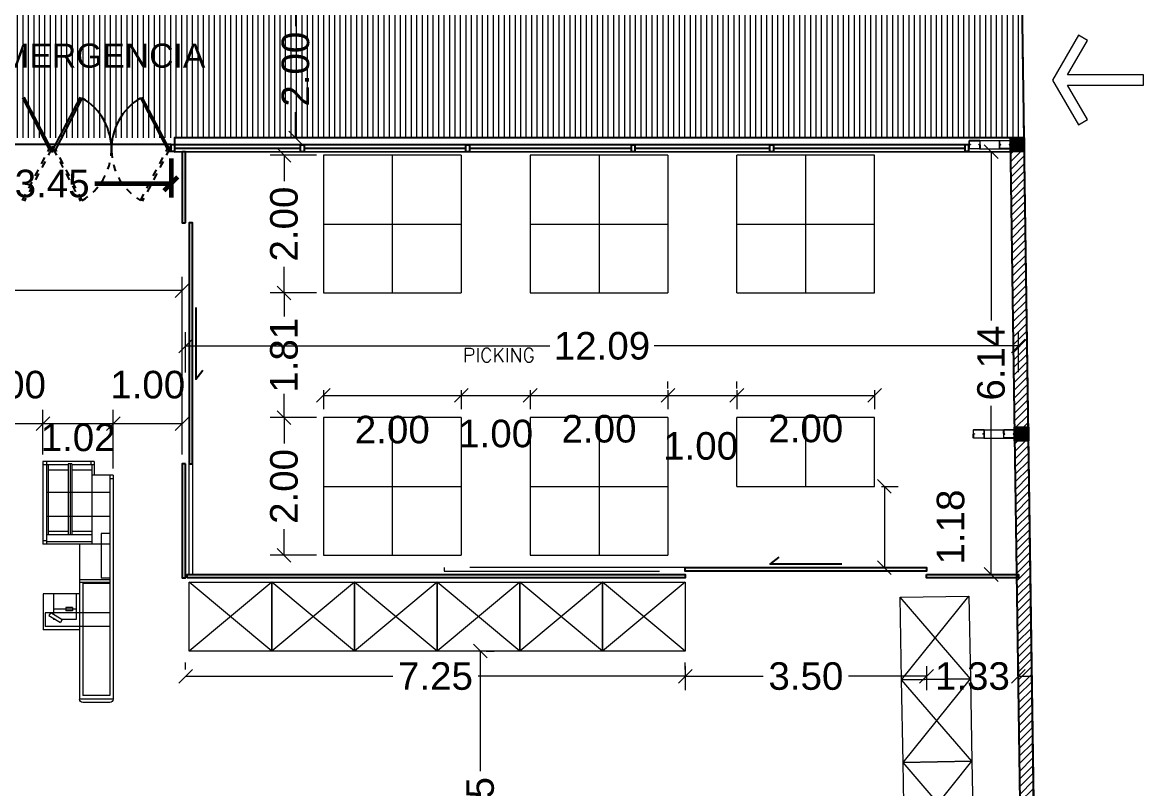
# Model space of a CAD drawing. Header units: inches. Extents: x 2 to 182, y -26 to 193.
# Drawn here: x 142.57 to 158.84, y 88.71 to 99.84 of the extents above; entities that cross this region are included whole.
import ezdxf

# ---------------------------------------------------------------- set-up
doc = ezdxf.new("R2010")
doc.units = ezdxf.units.IN
doc.header["$MEASUREMENT"] = 0
for name, pattern in [('ACAD_ISO10W100', [18, 12, -3, 0, -3]), ('HIDDEN', [0.375, 0.25, -0.125]), ('HIDDEN2', [4.7625, 3.175, -1.5875]), ('LÍNEAS_OCULTAS2', [0.1875, 0.125, -0.0625])]:
    doc.linetypes.add(name, pattern=pattern)
for name, color, linetype, lineweight in [('01 eje', 30, 'ACAD_ISO10W100', 9), ('Est-Acero', 4, 'Continuous', 13), ('Est-muro', 7, 'Continuous', 0), ('L COTAS', 1, 'Continuous', 9), ('L EQUIP', 6, 'Continuous', 9), ('l gris', 9, 'Continuous', 5), ('L PANELES', 136, 'Continuous', 60), ('L PROYEC', 4, 'HIDDEN2', 9), ('LAVADO MU', 10, 'Continuous', 5)]:
    doc.layers.add(name, color=color, linetype=linetype, lineweight=lineweight)
for name, color, linetype in [('01-COTAS ESTRUCTURA', 9, 'Continuous'), ('ARQ-TXTS LOCAL', 3, 'Continuous'), ('FIX FOOD', 8, 'Continuous'), ('L CARPINT', 3, 'Continuous'), ('l carpinteria', 3, 'Continuous'), ('l muro', 5, 'Continuous'), ('l olumnas', 140, 'Continuous'), ('L pisos', 8, 'Continuous'), ('l vidrio', 135, 'Continuous'), ('smr acero', 170, 'Continuous')]:
    doc.layers.add(name, color=color, linetype=linetype)
doc.styles.add('2mm para 1.100', font='ARIAL.TTF')
doc.styles.add('RomanS', font='romans.shx')
doc.styles.get("Standard").update_dxf_attribs({"font": 'ARIAL.TTF'})
doc.dimstyles.new('cotas 1.100', dxfattribs={"dimscale": 2, "dimtxt": 0.2, "dimasz": 0.1, "dimexe": 0.1, "dimexo": 0.05, "dimgap": 0.05, "dimtad": 0, "dimzin": 0, "dimdsep": 46, "dimtxsty": '2mm para 1.100', "dimblk": 'OBLIQUE', "dimcen": 0.09, "dimclrd": 256, "dimclre": 256, "dimclrt": 256, "dimaunit": 1, "dimadec": 3, "dimazin": 0, "dimtfac": 1, "dimtofl": 0, "dimtmove": 2, "dimatfit": 3, "dimfxl": 0, "dimtolj": 1, "dimtzin": 0, "dimlwd": -1, "dimlwe": -1, "dimarcsym": 0})

# ---------------------------------------------------------------- blocks, each defined once
blk = doc.blocks.new('terreno1')
at = {"layer": '01 eje', "ltscale": 0.05}
blk.add_line((2904.08, 736.346), (2902.361, 855.185), dxfattribs=at)
blk = doc.blocks.new('CAJAS AM')
at = {"layer": 'L EQUIP', "linetype": 'ByBlock', "ltscale": 0.01}
for p, q in [((781.237, 797.528), (781.237, 799.778)), ((781.727, 799.778), (781.237, 799.778)), ((781.677, 799.828), (781.287, 799.828)), ((781.727, 796.528), (781.727, 799.778)), ((781.287, 798.083), (781.287, 799.728)), ((781.677, 799.728), (781.287, 799.728)), ((781.677, 796.528), (781.677, 799.728)), ((780.712, 798.248), (780.712, 798.773)), ((781.237, 798.773), (780.712, 798.773)), ((781.237, 798.248), (781.237, 798.773)), ((780.737, 798.523), (780.737, 798.723)), ((781.677, 798.723), (780.737, 798.723)), ((780.794, 798.565), (780.962, 798.666)), ((780.819, 798.522), (780.987, 798.623)), ((780.862, 798.606), (780.862, 798.623)), ((780.89, 798.623), (780.862, 798.623)), ((780.987, 798.623), (780.962, 798.666)), ((781.187, 798.623), (780.987, 798.623)), ((781.187, 798.248), (781.187, 798.623)), ((781.677, 798.523), (780.737, 798.523)), ((780.819, 798.522), (780.794, 798.565)), ((780.862, 798.248), (780.862, 798.548)), ((781.187, 798.473), (780.862, 798.473)), ((781.037, 798.448), (781.037, 798.498)), ((781.137, 798.498), (781.037, 798.498)), ((781.137, 798.448), (781.037, 798.448)), ((781.137, 798.448), (781.137, 798.498)), ((781.237, 798.248), (780.712, 798.248)), ((781.677, 798.083), (781.237, 798.083)), ((781.677, 798.048), (781.237, 798.048)), ((781.677, 798.098), (781.287, 798.098)), ((781.677, 798.023), (781.552, 798.023)), ((781.552, 797.373), (781.552, 798.023)), ((780.707, 796.328), (780.707, 797.528)), ((781.677, 797.528), (780.707, 797.528)), ((780.757, 797.478), (780.707, 797.478)), ((780.757, 796.328), (780.757, 797.528)), ((781.417, 797.493), (780.757, 797.493)), ((781.417, 796.378), (781.417, 797.528)), ((781.417, 797.393), (780.757, 797.393)), ((780.782, 796.378), (780.782, 797.393)), ((781.072, 797.343), (780.782, 797.343)), ((781.072, 796.363), (781.072, 797.393)), ((781.1, 796.363), (781.1, 797.393)), ((781.127, 796.363), (781.127, 797.393)), ((781.417, 797.343), (781.127, 797.343)), ((781.677, 797.373), (781.552, 797.373)), ((781.677, 797.128), (780.757, 797.128)), ((781.677, 796.778), (780.757, 796.778)), ((781.727, 796.528), (781.417, 796.528)), ((781.452, 796.328), (781.452, 796.528)), ((781.727, 796.578), (781.677, 796.578)), ((781.072, 796.378), (780.707, 796.378)), ((780.755, 796.328), (780.707, 796.328)), ((781.452, 796.328), (780.707, 796.328)), ((781.072, 796.453), (780.782, 796.453)), ((781.127, 796.363), (781.072, 796.363)), ((781.417, 796.453), (781.127, 796.453)), ((781.452, 796.378), (781.127, 796.378)), ((781.402, 796.328), (781.402, 796.378))]:
    blk.add_line(p, q, dxfattribs=at)
for centre, start, end in [((781.287, 799.778), 90, 180), ((781.677, 799.778), 0, 90)]:
    blk.add_arc(centre, 0.05, start, end, dxfattribs=at)
blk = doc.blocks.new('_Oblique')
at = {"color": 0, "linetype": 'ByBlock', "lineweight": -2}
blk.add_line((-0.5, -0.5), (0.5, 0.5), dxfattribs=at)
blk = doc.blocks.new('*D220')
at = {"layer": 'Defpoints', "color": 0}
for p in [(142.866, 94.015), (142.866, 93.464), (141.866, 93.264)]:
    blk.add_point(p, dxfattribs=at)
at = {"layer": 'L COTAS'}
for p, q in [((141.866, 93.364), (141.866, 94.215)), ((142.866, 93.564), (142.866, 94.215)), ((141.866, 94.015), (142.866, 94.015))]:
    blk.add_line(p, q, dxfattribs=at)
at = {"layer": 'L COTAS', "xscale": 0.2, "yscale": 0.2, "zscale": 0.2, "rotation": 180}
blk.add_blockref('_Oblique', (141.866, 94.015), dxfattribs=at)
at = {"layer": 'L COTAS', "xscale": 0.2, "yscale": 0.2, "zscale": 0.2}
blk.add_blockref('_Oblique', (142.866, 94.015), dxfattribs=at)
at = {"layer": 'L COTAS', "insert": (142.366, 94.578), "char_height": 0.4, "attachment_point": 5, "style": '2mm para 1.100'}
blk.add_mtext('\\A1;1.00', dxfattribs=at)
blk = doc.blocks.new('*D221')
at = {"layer": 'Defpoints', "color": 0}
for p in [(143.886, 94.015), (142.866, 93.464), (143.886, 93.264)]:
    blk.add_point(p, dxfattribs=at)
at = {"layer": 'L COTAS'}
for p, q in [((142.866, 93.564), (142.866, 94.215)), ((143.886, 93.364), (143.886, 94.215)), ((142.866, 94.015), (143.886, 94.015))]:
    blk.add_line(p, q, dxfattribs=at)
at = {"layer": 'L COTAS', "xscale": 0.2, "yscale": 0.2, "zscale": 0.2, "rotation": 180}
blk.add_blockref('_Oblique', (142.866, 94.015), dxfattribs=at)
at = {"layer": 'L COTAS', "xscale": 0.2, "yscale": 0.2, "zscale": 0.2}
blk.add_blockref('_Oblique', (143.886, 94.015), dxfattribs=at)
at = {"layer": 'L COTAS', "insert": (143.376, 93.812), "char_height": 0.4, "attachment_point": 5, "style": '2mm para 1.100'}
blk.add_mtext('\\A1;1.02', dxfattribs=at)
blk = doc.blocks.new('*D222')
at = {"layer": 'Defpoints', "color": 0}
for p in [(144.886, 94.015), (144.886, 93.464), (143.886, 93.264)]:
    blk.add_point(p, dxfattribs=at)
at = {"layer": 'L COTAS'}
for p, q in [((143.886, 93.364), (143.886, 94.215)), ((144.886, 93.564), (144.886, 94.215)), ((143.886, 94.015), (144.886, 94.015))]:
    blk.add_line(p, q, dxfattribs=at)
at = {"layer": 'L COTAS', "xscale": 0.2, "yscale": 0.2, "zscale": 0.2, "rotation": 180}
blk.add_blockref('_Oblique', (143.886, 94.015), dxfattribs=at)
at = {"layer": 'L COTAS', "xscale": 0.2, "yscale": 0.2, "zscale": 0.2}
blk.add_blockref('_Oblique', (144.886, 94.015), dxfattribs=at)
at = {"layer": 'L COTAS', "insert": (144.386, 94.578), "char_height": 0.4, "attachment_point": 5, "style": '2mm para 1.100'}
blk.add_mtext('\\A1;1.00', dxfattribs=at)
blk = doc.blocks.new('*D223')
at = {"layer": 'Defpoints', "color": 0}
for p in [(146.936, 94.602), (148.936, 94.602), (148.936, 94.424)]:
    blk.add_point(p, dxfattribs=at)
at = {"layer": 'L COTAS'}
for p, q in [((146.936, 94.502), (146.936, 94.224)), ((146.936, 94.424), (148.936, 94.424)), ((148.936, 94.502), (148.936, 94.224))]:
    blk.add_line(p, q, dxfattribs=at)
at = {"layer": 'L COTAS', "xscale": 0.2, "yscale": 0.2, "zscale": 0.2, "rotation": 180}
blk.add_blockref('_Oblique', (146.936, 94.424), dxfattribs=at)
at = {"layer": 'L COTAS', "xscale": 0.2, "yscale": 0.2, "zscale": 0.2}
blk.add_blockref('_Oblique', (148.936, 94.424), dxfattribs=at)
at = {"layer": 'L COTAS', "insert": (147.936, 93.925), "char_height": 0.4, "attachment_point": 5, "style": '2mm para 1.100'}
blk.add_mtext('\\A1;2.00', dxfattribs=at)
blk = doc.blocks.new('*D224')
at = {"layer": 'Defpoints', "color": 0}
for p in [(148.936, 94.602), (149.936, 94.602), (149.936, 94.424)]:
    blk.add_point(p, dxfattribs=at)
at = {"layer": 'L COTAS'}
for p, q in [((148.936, 94.502), (148.936, 94.224)), ((148.936, 94.424), (149.936, 94.424)), ((149.936, 94.502), (149.936, 94.224))]:
    blk.add_line(p, q, dxfattribs=at)
at = {"layer": 'L COTAS', "xscale": 0.2, "yscale": 0.2, "zscale": 0.2, "rotation": 180}
blk.add_blockref('_Oblique', (148.936, 94.424), dxfattribs=at)
at = {"layer": 'L COTAS', "xscale": 0.2, "yscale": 0.2, "zscale": 0.2}
blk.add_blockref('_Oblique', (149.936, 94.424), dxfattribs=at)
at = {"layer": 'L COTAS', "insert": (149.436, 93.868), "char_height": 0.4, "attachment_point": 5, "style": '2mm para 1.100'}
blk.add_mtext('\\A1;1.00', dxfattribs=at)
blk = doc.blocks.new('*D225')
at = {"layer": 'Defpoints', "color": 0}
for p in [(149.936, 94.602), (151.936, 94.602), (151.936, 94.424)]:
    blk.add_point(p, dxfattribs=at)
at = {"layer": 'L COTAS'}
for p, q in [((149.936, 94.502), (149.936, 94.224)), ((149.936, 94.424), (151.936, 94.424)), ((151.936, 94.502), (151.936, 94.224))]:
    blk.add_line(p, q, dxfattribs=at)
at = {"layer": 'L COTAS', "xscale": 0.2, "yscale": 0.2, "zscale": 0.2, "rotation": 180}
blk.add_blockref('_Oblique', (149.936, 94.424), dxfattribs=at)
at = {"layer": 'L COTAS', "xscale": 0.2, "yscale": 0.2, "zscale": 0.2}
blk.add_blockref('_Oblique', (151.936, 94.424), dxfattribs=at)
at = {"layer": 'L COTAS', "insert": (150.936, 93.937), "char_height": 0.4, "attachment_point": 5, "style": '2mm para 1.100'}
blk.add_mtext('\\A1;2.00', dxfattribs=at)
blk = doc.blocks.new('*D226')
at = {"layer": 'Defpoints', "color": 0}
for p in [(151.936, 94.424), (152.936, 94.424), (152.936, 94.424)]:
    blk.add_point(p, dxfattribs=at)
at = {"layer": 'L COTAS'}
for p, q in [((151.936, 94.524), (151.936, 94.624)), ((152.936, 94.524), (152.936, 94.624)), ((151.936, 94.424), (152.936, 94.424))]:
    blk.add_line(p, q, dxfattribs=at)
at = {"layer": 'L COTAS', "xscale": 0.2, "yscale": 0.2, "zscale": 0.2, "rotation": 180}
blk.add_blockref('_Oblique', (151.936, 94.424), dxfattribs=at)
at = {"layer": 'L COTAS', "xscale": 0.2, "yscale": 0.2, "zscale": 0.2}
blk.add_blockref('_Oblique', (152.936, 94.424), dxfattribs=at)
at = {"layer": 'L COTAS', "insert": (152.41, 93.688), "char_height": 0.4, "attachment_point": 5, "style": '2mm para 1.100'}
blk.add_mtext('\\A1;1.00', dxfattribs=at)
blk = doc.blocks.new('*D227')
at = {"layer": 'Defpoints', "color": 0}
for p in [(152.936, 94.602), (154.936, 94.602), (154.936, 94.424)]:
    blk.add_point(p, dxfattribs=at)
at = {"layer": 'L COTAS'}
for p, q in [((152.936, 94.502), (152.936, 94.224)), ((152.936, 94.424), (154.936, 94.424)), ((154.936, 94.502), (154.936, 94.224))]:
    blk.add_line(p, q, dxfattribs=at)
at = {"layer": 'L COTAS', "xscale": 0.2, "yscale": 0.2, "zscale": 0.2, "rotation": 180}
blk.add_blockref('_Oblique', (152.936, 94.424), dxfattribs=at)
at = {"layer": 'L COTAS', "xscale": 0.2, "yscale": 0.2, "zscale": 0.2}
blk.add_blockref('_Oblique', (154.936, 94.424), dxfattribs=at)
at = {"layer": 'L COTAS', "insert": (153.936, 93.941), "char_height": 0.4, "attachment_point": 5, "style": '2mm para 1.100'}
blk.add_mtext('\\A1;2.00', dxfattribs=at)
blk = doc.blocks.new('rack bajo')
for p, q in [((0, 1.2), (1, 0)), ((1, 1.2), (0, 0))]:
    blk.add_line(p, q)
blk.add_lwpolyline([(0, 0), (1, 0), (1, 1.2), (0, 1.2)], close=True)
blk = doc.blocks.new('*D239')
at = {"layer": 'Defpoints', "color": 0}
for p in [(122.429, 95.947), (122.429, 95.362), (144.886, 93.728)]:
    blk.add_point(p, dxfattribs=at)
at = {"layer": 'L COTAS'}
for p, q in [((122.429, 95.462), (122.429, 96.147)), ((144.886, 93.828), (144.886, 96.147)), ((122.429, 95.947), (132.879, 95.947)), ((144.886, 95.947), (134.435, 95.947))]:
    blk.add_line(p, q, dxfattribs=at)
at = {"layer": 'L COTAS', "xscale": 0.2, "yscale": 0.2, "zscale": 0.2, "rotation": 180}
blk.add_blockref('_Oblique', (122.429, 95.947), dxfattribs=at)
at = {"layer": 'L COTAS', "xscale": 0.2, "yscale": 0.2, "zscale": 0.2}
blk.add_blockref('_Oblique', (144.886, 95.947), dxfattribs=at)
at = {"layer": 'L COTAS', "insert": (133.657, 95.947), "char_height": 0.4, "attachment_point": 5, "style": '2mm para 1.100'}
blk.add_mtext('\\A1;22.46', dxfattribs=at)
blk = doc.blocks.new('*D249')
at = {"layer": 'Defpoints', "color": 0}
for p in [(146.365, 95.912), (146.365, 95.912), (146.936, 94.102)]:
    blk.add_point(p, dxfattribs=at)
at = {"layer": 'L COTAS'}
for p, q in [((146.265, 95.912), (146.165, 95.912)), ((146.365, 95.912), (146.365, 95.569)), ((146.365, 94.102), (146.365, 94.445)), ((146.836, 94.102), (146.165, 94.102))]:
    blk.add_line(p, q, dxfattribs=at)
at = {"layer": 'L COTAS', "xscale": 0.2, "yscale": 0.2, "zscale": 0.2}
for p, rotation in [((146.365, 95.912), 90), ((146.365, 94.102), 270)]:
    blk.add_blockref('_Oblique', p, dxfattribs=dict(at, rotation=rotation))
at = {"layer": 'L COTAS', "insert": (146.365, 95.007), "char_height": 0.4, "attachment_point": 5, "rotation": 90, "style": '2mm para 1.100'}
blk.add_mtext('\\A1;1.81', dxfattribs=at)
blk = doc.blocks.new('*D250')
at = {"layer": 'Defpoints', "color": 0}
for p in [(146.936, 94.102), (146.365, 92.102), (146.936, 92.102)]:
    blk.add_point(p, dxfattribs=at)
at = {"layer": 'L COTAS'}
for p, q in [((146.836, 94.102), (146.165, 94.102)), ((146.365, 94.102), (146.365, 93.724)), ((146.365, 92.102), (146.365, 92.48)), ((146.836, 92.102), (146.165, 92.102))]:
    blk.add_line(p, q, dxfattribs=at)
at = {"layer": 'L COTAS', "xscale": 0.2, "yscale": 0.2, "zscale": 0.2}
for p, rotation in [((146.365, 94.102), 90), ((146.365, 92.102), 270)]:
    blk.add_blockref('_Oblique', p, dxfattribs=dict(at, rotation=rotation))
at = {"layer": 'L COTAS', "insert": (146.365, 93.102), "char_height": 0.4, "attachment_point": 5, "rotation": 90, "style": '2mm para 1.100'}
blk.add_mtext('\\A1;2.00', dxfattribs=at)
blk = doc.blocks.new('*D253')
at = {"layer": 'Defpoints', "color": 0}
for p in [(156.627, 97.962), (156.876, 97.962), (156.627, 91.823)]:
    blk.add_point(p, dxfattribs=at)
at = {"layer": 'L COTAS'}
for p, q in [((156.776, 97.962), (156.427, 97.962)), ((156.627, 97.962), (156.627, 95.513)), ((156.627, 91.823), (156.627, 94.273)), ((156.527, 91.823), (156.427, 91.823))]:
    blk.add_line(p, q, dxfattribs=at)
at = {"layer": 'L COTAS', "xscale": 0.2, "yscale": 0.2, "zscale": 0.2}
for p, rotation in [((156.627, 97.962), 90), ((156.627, 91.823), 270)]:
    blk.add_blockref('_Oblique', p, dxfattribs=dict(at, rotation=rotation))
at = {"layer": 'L COTAS', "insert": (156.627, 94.893), "char_height": 0.4, "attachment_point": 5, "rotation": 90, "style": '2mm para 1.100'}
blk.add_mtext('\\A1;6.14', dxfattribs=at)
blk = doc.blocks.new('*D254')
at = {"layer": 'Defpoints', "color": 0}
for p in [(157.022, 95.142), (144.936, 94.657), (157.022, 94.662)]:
    blk.add_point(p, dxfattribs=at)
at = {"layer": 'L COTAS'}
for p, q in [((144.936, 94.757), (144.936, 95.342)), ((157.022, 94.762), (157.022, 95.342)), ((144.936, 95.142), (150.222, 95.142)), ((157.022, 95.142), (151.735, 95.142))]:
    blk.add_line(p, q, dxfattribs=at)
at = {"layer": 'L COTAS', "xscale": 0.2, "yscale": 0.2, "zscale": 0.2, "rotation": 180}
blk.add_blockref('_Oblique', (144.936, 95.142), dxfattribs=at)
at = {"layer": 'L COTAS', "xscale": 0.2, "yscale": 0.2, "zscale": 0.2}
blk.add_blockref('_Oblique', (157.022, 95.142), dxfattribs=at)
at = {"layer": 'L COTAS', "insert": (150.979, 95.142), "char_height": 0.4, "attachment_point": 5, "style": '2mm para 1.100'}
blk.add_mtext('\\A1;12.09', dxfattribs=at)
blk = doc.blocks.new('*D255')
at = {"layer": 'Defpoints', "color": 0}
for p in [(152.188, 90.59), (155.688, 90.59), (155.688, 90.346)]:
    blk.add_point(p, dxfattribs=at)
at = {"layer": 'L COTAS'}
for p, q in [((152.188, 90.49), (152.188, 90.146)), ((155.688, 90.49), (155.688, 90.146)), ((152.188, 90.346), (153.319, 90.346)), ((155.688, 90.346), (154.557, 90.346))]:
    blk.add_line(p, q, dxfattribs=at)
at = {"layer": 'L COTAS', "xscale": 0.2, "yscale": 0.2, "zscale": 0.2, "rotation": 180}
blk.add_blockref('_Oblique', (152.188, 90.346), dxfattribs=at)
at = {"layer": 'L COTAS', "xscale": 0.2, "yscale": 0.2, "zscale": 0.2}
blk.add_blockref('_Oblique', (155.688, 90.346), dxfattribs=at)
at = {"layer": 'L COTAS', "insert": (153.938, 90.346), "char_height": 0.4, "attachment_point": 5, "style": '2mm para 1.100'}
blk.add_mtext('\\A1;3.50', dxfattribs=at)
blk = doc.blocks.new('*D256')
at = {"layer": 'Defpoints', "color": 0}
for p in [(155.688, 90.59), (157.022, 90.59), (157.022, 90.346)]:
    blk.add_point(p, dxfattribs=at)
at = {"layer": 'L COTAS'}
for p, q in [((155.688, 90.49), (155.688, 90.146)), ((157.022, 90.49), (157.022, 90.146)), ((155.688, 90.346), (155.488, 90.346)), ((157.022, 90.346), (157.222, 90.346))]:
    blk.add_line(p, q, dxfattribs=at)
at = {"layer": 'L COTAS', "xscale": 0.2, "yscale": 0.2, "zscale": 0.2}
blk.add_blockref('_Oblique', (155.688, 90.346), dxfattribs=at)
at = {"layer": 'L COTAS', "xscale": 0.2, "yscale": 0.2, "zscale": 0.2, "rotation": 180}
blk.add_blockref('_Oblique', (157.022, 90.346), dxfattribs=at)
at = {"layer": 'L COTAS', "insert": (156.355, 90.346), "char_height": 0.4, "attachment_point": 5, "style": '2mm para 1.100'}
blk.add_mtext('\\A1;1.33', dxfattribs=at)
blk = doc.blocks.new('*D257')
at = {"layer": 'Defpoints', "color": 0}
for p in [(144.936, 90.346), (144.936, 90.346), (152.188, 90.346)]:
    blk.add_point(p, dxfattribs=at)
at = {"layer": 'L COTAS'}
for p, q in [((144.936, 90.446), (144.936, 90.546)), ((152.188, 90.446), (152.188, 90.546)), ((144.936, 90.346), (147.942, 90.346)), ((152.188, 90.346), (149.181, 90.346))]:
    blk.add_line(p, q, dxfattribs=at)
at = {"layer": 'L COTAS', "xscale": 0.2, "yscale": 0.2, "zscale": 0.2, "rotation": 180}
blk.add_blockref('_Oblique', (144.936, 90.346), dxfattribs=at)
at = {"layer": 'L COTAS', "xscale": 0.2, "yscale": 0.2, "zscale": 0.2}
blk.add_blockref('_Oblique', (152.188, 90.346), dxfattribs=at)
at = {"layer": 'L COTAS', "insert": (148.562, 90.346), "char_height": 0.4, "attachment_point": 5, "style": '2mm para 1.100'}
blk.add_mtext('\\A1;7.25', dxfattribs=at)
blk = doc.blocks.new('*D306')
at = {"layer": 'Defpoints', "color": 0}
for p in [(146.532, 100.161), (147.103, 100.161), (147.064, 98.162)]:
    blk.add_point(p, dxfattribs=at)
at = {"layer": 'L COTAS'}
for p, q in [((147.003, 100.161), (146.332, 100.161)), ((146.532, 100.161), (146.532, 99.784)), ((146.532, 98.162), (146.532, 98.539)), ((146.964, 98.162), (146.332, 98.162))]:
    blk.add_line(p, q, dxfattribs=at)
at = {"layer": 'L COTAS', "xscale": 0.2, "yscale": 0.2, "zscale": 0.2}
for p, rotation in [((146.532, 100.161), 90), ((146.532, 98.162), 270)]:
    blk.add_blockref('_Oblique', p, dxfattribs=dict(at, rotation=rotation))
at = {"layer": 'L COTAS', "insert": (146.532, 99.161), "char_height": 0.4, "attachment_point": 5, "rotation": 90, "style": '2mm para 1.100'}
blk.add_mtext('\\A1;2.00', dxfattribs=at)
blk = doc.blocks.new('*D443')
at = {"layer": 'Defpoints', "color": 0}
for p in [(141.273, 97.966), (144.725, 97.966), (144.725, 97.498)]:
    blk.add_point(p, dxfattribs=at)
at = {"layer": 'L PANELES'}
for p, q in [((141.273, 97.866), (141.273, 97.298)), ((144.725, 97.866), (144.725, 97.298)), ((141.273, 97.498), (142.378, 97.498)), ((144.725, 97.498), (143.62, 97.498))]:
    blk.add_line(p, q, dxfattribs=at)
at = {"layer": 'L PANELES', "xscale": 0.2, "yscale": 0.2, "zscale": 0.2, "rotation": 180}
blk.add_blockref('_Oblique', (141.273, 97.498), dxfattribs=at)
at = {"layer": 'L PANELES', "xscale": 0.2, "yscale": 0.2, "zscale": 0.2}
blk.add_blockref('_Oblique', (144.725, 97.498), dxfattribs=at)
at = {"layer": 'L PANELES', "insert": (142.999, 97.498), "char_height": 0.4, "attachment_point": 5, "style": '2mm para 1.100'}
blk.add_mtext('\\A1;3.45', dxfattribs=at)
blk = doc.blocks.new('*D314')
at = {"layer": 'Defpoints', "color": 0}
for p in [(146.936, 97.912), (146.365, 95.912), (146.936, 95.912)]:
    blk.add_point(p, dxfattribs=at)
at = {"layer": 'L COTAS'}
for p, q in [((146.836, 97.912), (146.165, 97.912)), ((146.365, 97.912), (146.365, 97.534)), ((146.365, 95.912), (146.365, 96.29)), ((146.836, 95.912), (146.165, 95.912))]:
    blk.add_line(p, q, dxfattribs=at)
at = {"layer": 'L COTAS', "xscale": 0.2, "yscale": 0.2, "zscale": 0.2}
for p, rotation in [((146.365, 97.912), 90), ((146.365, 95.912), 270)]:
    blk.add_blockref('_Oblique', p, dxfattribs=dict(at, rotation=rotation))
at = {"layer": 'L COTAS', "insert": (146.365, 96.912), "char_height": 0.4, "attachment_point": 5, "rotation": 90, "style": '2mm para 1.100'}
blk.add_mtext('\\A1;2.00', dxfattribs=at)
blk = doc.blocks.new('*D444')
at = {"layer": 'Defpoints', "color": 0}
for p in [(154.936, 93.102), (154.936, 91.923), (155.078, 91.923)]:
    blk.add_point(p, dxfattribs=at)
at = {"layer": 'L COTAS'}
for p, q in [((155.036, 93.102), (155.278, 93.102)), ((155.078, 93.102), (155.078, 91.923)), ((155.036, 91.923), (155.278, 91.923))]:
    blk.add_line(p, q, dxfattribs=at)
at = {"layer": 'L COTAS', "xscale": 0.2, "yscale": 0.2, "zscale": 0.2}
for p, rotation in [((155.078, 93.102), 90), ((155.078, 91.923), 270)]:
    blk.add_blockref('_Oblique', p, dxfattribs=dict(at, rotation=rotation))
at = {"layer": 'L COTAS', "insert": (156.04, 92.513), "char_height": 0.4, "attachment_point": 5, "rotation": 90, "style": '2mm para 1.100'}
blk.add_mtext('\\A1;1.18', dxfattribs=at)
blk = doc.blocks.new('*D446')
at = {"layer": 'Defpoints', "color": 0}
for p in [(149.2, 90.712), (149.212, 90.712), (149.2, 85.964)]:
    blk.add_point(p, dxfattribs=at)
at = {"layer": 'L COTAS'}
for p, q in [((149.212, 90.712), (149.212, 88.967)), ((149.3, 90.712), (149.412, 90.712)), ((149.212, 85.964), (149.212, 87.709)), ((149.3, 85.964), (149.412, 85.964))]:
    blk.add_line(p, q, dxfattribs=at)
at = {"layer": 'L COTAS', "xscale": 0.2, "yscale": 0.2, "zscale": 0.2}
for p, rotation in [((149.212, 90.712), 90), ((149.212, 85.964), 270)]:
    blk.add_blockref('_Oblique', p, dxfattribs=dict(at, rotation=rotation))
at = {"layer": 'L COTAS', "insert": (149.212, 88.338), "char_height": 0.4, "attachment_point": 5, "rotation": 90, "style": '2mm para 1.100'}
blk.add_mtext('\\A1;4.75', dxfattribs=at)
blk = doc.blocks.new('base1')
at = {"layer": 'smr acero'}
h = blk.add_hatch(color=256, dxfattribs=at)
h.dxf.hatch_style = 1
h.paths.add_polyline_path([(4862.665, 1040.797), (4862.665, 1040.597), (4862.465, 1040.597), (4862.465, 1040.797)])
at = {"layer": 'Est-Acero'}
for points in [[(4862.819, 1040.757), (4862.671, 1040.757, 0.414214), (4862.665, 1040.751), (4862.665, 1040.703, 0.414214), (4862.671, 1040.697), (4862.685, 1040.697), (4862.685, 1040.699), (4862.673, 1040.699, -0.414214), (4862.667, 1040.705), (4862.667, 1040.749, -0.414214), (4862.673, 1040.755), (4862.817, 1040.755, -0.414214), (4862.823, 1040.749), (4862.823, 1040.705, -0.414214), (4862.817, 1040.699), (4862.805, 1040.699), (4862.805, 1040.697), (4862.819, 1040.697, 0.414214), (4862.825, 1040.703), (4862.825, 1040.751, 0.414214)], [(4863.111, 1040.757), (4863.259, 1040.757, -0.414214), (4863.265, 1040.751), (4863.265, 1040.703, -0.414214), (4863.259, 1040.697), (4863.245, 1040.697), (4863.245, 1040.699), (4863.257, 1040.699, 0.414214), (4863.263, 1040.705), (4863.263, 1040.749, 0.414214), (4863.257, 1040.755), (4863.113, 1040.755, 0.414214), (4863.107, 1040.749), (4863.107, 1040.705, 0.414214), (4863.113, 1040.699), (4863.125, 1040.699), (4863.125, 1040.697), (4863.111, 1040.697, -0.414214), (4863.105, 1040.703), (4863.105, 1040.751, -0.414214)], [(4862.819, 1040.637), (4862.671, 1040.637, -0.414214), (4862.665, 1040.643), (4862.665, 1040.691, -0.414214), (4862.671, 1040.697), (4862.685, 1040.697), (4862.685, 1040.695), (4862.673, 1040.695, 0.414214), (4862.667, 1040.689), (4862.667, 1040.645, 0.414214), (4862.673, 1040.639), (4862.817, 1040.639, 0.414214), (4862.823, 1040.645), (4862.823, 1040.689, 0.414214), (4862.817, 1040.695), (4862.805, 1040.695), (4862.805, 1040.697), (4862.819, 1040.697, -0.414214), (4862.825, 1040.691), (4862.825, 1040.643, -0.414214)], [(4863.111, 1040.637), (4863.259, 1040.637, 0.414214), (4863.265, 1040.643), (4863.265, 1040.691, 0.414214), (4863.259, 1040.697), (4863.245, 1040.697), (4863.245, 1040.695), (4863.257, 1040.695, -0.414214), (4863.263, 1040.689), (4863.263, 1040.645, -0.414214), (4863.257, 1040.639), (4863.113, 1040.639, -0.414214), (4863.107, 1040.645), (4863.107, 1040.689, -0.414214), (4863.113, 1040.695), (4863.125, 1040.695), (4863.125, 1040.697), (4863.111, 1040.697, 0.414214), (4863.105, 1040.691), (4863.105, 1040.643, 0.414214)]]:
    blk.add_lwpolyline(points, format="xyb", close=True, dxfattribs=at)
at = {"layer": 'Est-muro'}
for p, q in [((4863.111, 1040.757), (4862.809, 1040.757)), ((4863.111, 1040.637), (4862.809, 1040.637))]:
    blk.add_line(p, q, dxfattribs=at)
at = {"layer": 'l olumnas'}
blk.add_lwpolyline([(4862.465, 1040.597), (4862.665, 1040.597), (4862.665, 1040.797), (4862.465, 1040.797)], close=True, dxfattribs=at)

msp = doc.modelspace()

# ---------------------------------------------------------------- hatches: boundary and pattern name
at = {"layer": 'l gris'}
h = msp.add_hatch(dxfattribs=at)
h.set_pattern_fill('LINE', color=256, scale=0.025, angle=90)
h.set_pattern_definition([(90, (-3695.75926, -725.47721), (-0.079375, 5e-18), [])])
h.paths.add_polyline_path([(113.298, 101.161), (142.298, 101.161), (142.317, 100.966), (142.374, 100.778), (142.467, 100.605), (142.591, 100.454), (142.743, 100.329), (142.916, 100.237), (143.103, 100.18), (143.298, 100.161), (157.059, 100.161), (157.104, 98.162), (122.023, 98.162), (122.023, 100.261), (113.298, 100.261)])
at = {"layer": 'LAVADO MU'}
h = msp.add_hatch(dxfattribs=at)
h.set_pattern_fill('ANSI31', color=256, scale=0.025)
h.set_pattern_definition([(45, (-3334.64458, -725.48035), (-0.0561266008, 0.0561266008), [])])
h.paths.add_polyline_path([(157.342, 67.912), (157.541, 67.912), (157.104, 98.162), (156.904, 98.162)])
h.paths.add_polyline_path([(157.576, 65.512), (157.376, 65.512), (157.971, 24.415), (158.17, 24.415), (158.17, 24.416)])

# ---------------------------------------------------------------- linework, layer by layer
msp.add_lwpolyline([(156.987, 106.161), (157.54, 67.912)])
at = {"linetype": 'Continuous', "lineweight": 13}
msp.add_lwpolyline([(158.839, 98.929), (158.839, 99.079), (157.735, 99.079), (158.023, 99.578), (157.893, 99.653), (157.518, 99.004), (157.893, 98.354), (158.023, 98.429), (157.735, 98.929), (158.839, 98.929)], close=True, dxfattribs=at)
at = {"layer": 'FIX FOOD'}
for points in [[(144.936, 96.928), (144.936, 97.962), (144.886, 97.962), (144.886, 96.928), (144.936, 96.928)], [(145.036, 93.428), (145.036, 96.928), (144.986, 96.928), (144.986, 93.428), (145.036, 93.428)], [(144.936, 93.428), (144.886, 93.428), (144.886, 91.774), (144.936, 91.773)], [(144.959, 91.773), (144.959, 91.823), (152.188, 91.823), (152.188, 91.773)], [(152.188, 91.923), (155.688, 91.923), (155.688, 91.873), (152.188, 91.873), (152.188, 91.923)], [(155.688, 91.823), (157.022, 91.823), (157.022, 91.773), (155.688, 91.773), (155.688, 91.823)]]:
    msp.add_lwpolyline(points, close=True, dxfattribs=at)
at = {"layer": 'L CARPINT'}
for points in [[(145.086, 95.698), (145.086, 94.66), (145.188, 94.792)], [(154.458, 91.973), (153.419, 91.973), (153.552, 92.076)]]:
    msp.add_lwpolyline(points, dxfattribs=at)
at = {"layer": 'l carpinteria', "ltscale": 10}
for p, q in [((142.568, 98.743), (142.962, 97.986)), ((142.988, 97.999), (142.593, 98.756)), ((143.016, 97.999), (143.411, 98.756)), ((143.436, 98.743), (143.042, 97.986)), ((144.282, 98.743), (144.677, 97.986)), ((144.702, 97.999), (144.307, 98.756)), ((142.962, 97.986), (142.988, 97.999)), ((143.016, 98.029), (142.988, 98.029)), ((142.988, 98.029), (142.988, 98.019)), ((142.988, 98.029), (143.016, 98.029)), ((142.988, 98.029), (142.988, 98.029)), ((142.988, 98.019), (142.988, 98.019)), ((142.988, 98.015), (142.993, 98.015)), ((142.988, 97.966), (142.988, 97.991)), ((142.988, 97.991), (142.988, 97.991)), ((142.988, 97.98), (142.993, 97.98)), ((143.016, 97.966), (142.988, 97.966)), ((142.988, 97.966), (143.016, 97.966)), ((142.993, 98.014), (142.993, 98.023)), ((143.011, 98.023), (142.993, 98.023)), ((142.993, 98.023), (143.011, 98.023)), ((142.993, 98.023), (142.993, 98.015)), ((142.993, 98.014), (142.993, 97.996)), ((142.993, 98.014), (142.993, 98.014)), ((142.993, 97.971), (142.993, 97.996)), ((142.993, 97.996), (142.993, 97.996)), ((142.993, 97.971), (142.993, 97.98)), ((143.011, 97.971), (142.993, 97.971)), ((142.993, 97.971), (143.011, 97.971)), ((143.011, 98.023), (143.011, 98.015)), ((143.011, 98.014), (143.011, 98.023)), ((143.016, 98.015), (143.011, 98.015)), ((143.011, 98.014), (143.011, 98.014)), ((143.011, 98.014), (143.011, 97.996)), ((143.011, 97.996), (143.011, 97.996)), ((143.011, 97.971), (143.011, 97.996)), ((143.016, 97.98), (143.011, 97.98)), ((143.011, 97.971), (143.011, 97.98)), ((143.016, 98.029), (143.016, 98.029)), ((143.016, 98.029), (143.016, 98.019)), ((143.016, 98.019), (143.016, 98.019)), ((143.042, 97.986), (143.016, 97.999)), ((143.016, 97.991), (143.016, 97.991)), ((143.016, 97.966), (143.016, 97.991)), ((144.677, 97.986), (144.702, 97.999)), ((144.731, 98.029), (144.702, 98.029)), ((144.702, 98.029), (144.702, 98.019)), ((144.702, 98.019), (144.702, 98.019)), ((144.702, 97.966), (144.702, 97.991)), ((144.702, 97.991), (144.702, 97.991)), ((144.731, 97.966), (144.702, 97.966)), ((144.708, 98.014), (144.708, 98.023)), ((144.725, 98.023), (144.708, 98.023)), ((144.708, 98.014), (144.708, 97.996)), ((144.708, 98.014), (144.708, 98.014)), ((144.708, 97.971), (144.708, 97.996)), ((144.708, 97.996), (144.708, 97.996)), ((144.725, 97.971), (144.708, 97.971)), ((144.725, 98.02), (144.725, 98.012)), ((144.731, 97.98), (144.725, 97.98)), ((144.725, 97.968), (144.725, 97.977)), ((144.731, 98.026), (144.731, 98.026))]:
    msp.add_line(p, q, dxfattribs=at)
at = {"layer": 'l carpinteria', "linetype": 'HIDDEN', "ltscale": 0.4}
for p, q in [((142.568, 97.256), (142.956, 97.999)), ((142.988, 97.999), (142.593, 97.243)), ((143.016, 97.999), (143.411, 97.243)), ((143.436, 97.256), (143.048, 97.999)), ((144.282, 97.256), (144.67, 97.999)), ((144.702, 97.999), (144.307, 97.243))]:
    msp.add_line(p, q, dxfattribs=at)
at = {"layer": 'l carpinteria', "ltscale": 10}
for points in [[(144.725, 98.066), (144.775, 98.066), (144.775, 97.966), (144.725, 97.966)], [(146.605, 98.062), (146.655, 98.062), (146.655, 97.962), (146.605, 97.962)], [(149.005, 98.062), (149.055, 98.062), (149.055, 97.962), (149.005, 97.962)], [(151.405, 98.062), (151.455, 98.062), (151.455, 97.962), (151.405, 97.962)], [(153.417, 98.062), (153.467, 98.062), (153.467, 97.962), (153.417, 97.962)], [(153.417, 98.062), (153.467, 98.062), (153.467, 97.962), (153.417, 97.962)], [(156.249, 98.066), (156.299, 98.066), (156.299, 97.966), (156.249, 97.966)]]:
    msp.add_lwpolyline(points, close=True, dxfattribs=at)
for centre, start, end in [((142.994, 97.999), 358.2799, 59.2672), ((144.724, 97.999), 120.7328, 181.7201)]:
    msp.add_arc(centre, 0.865, start, end, dxfattribs=at)
at = {"layer": 'l carpinteria', "linetype": 'HIDDEN', "ltscale": 0.4}
for centre, start, end in [((142.994, 97.999), 300.7328, 358.222), ((144.724, 97.999), 181.778, 239.2672)]:
    msp.add_arc(centre, 0.865, start, end, dxfattribs=at)
at = {"layer": 'l carpinteria', "ltscale": 10}
for points in [[(142.993, 98.023), (142.988, 98.029), (142.993, 98.014), (142.988, 98.019)], [(143.011, 98.023), (143.016, 98.029), (142.993, 98.023), (142.988, 98.029)], [(142.993, 98.023), (142.988, 98.029), (143.011, 98.023), (143.016, 98.029)], [(142.993, 98.015), (142.988, 98.015), (142.993, 98.023), (142.988, 98.029)], [(142.993, 98.014), (142.988, 98.019), (142.993, 97.996), (142.988, 97.991)], [(142.993, 98.014), (142.988, 98.019), (142.993, 98.014), (142.988, 98.019)], [(142.993, 97.996), (142.988, 97.991), (142.993, 97.971), (142.988, 97.966)], [(142.993, 97.996), (142.988, 97.991), (142.993, 97.996), (142.988, 97.991)], [(142.993, 97.971), (142.988, 97.966), (142.993, 97.98), (142.988, 97.98)], [(142.993, 97.971), (142.988, 97.966), (143.011, 97.971), (143.016, 97.966)], [(143.011, 97.971), (143.016, 97.966), (142.993, 97.971), (142.988, 97.966)], [(143.011, 98.015), (143.016, 98.015), (143.011, 98.023), (143.016, 98.029)], [(143.011, 98.023), (143.016, 98.029), (143.011, 98.014), (143.016, 98.019)], [(143.011, 98.014), (143.016, 98.019), (143.011, 98.014), (143.016, 98.019)], [(143.011, 98.014), (143.016, 98.019), (143.011, 97.996), (143.016, 97.991)], [(143.011, 97.996), (143.016, 97.991), (143.011, 97.996), (143.016, 97.991)], [(143.011, 97.996), (143.016, 97.991), (143.011, 97.971), (143.016, 97.966)], [(143.011, 97.971), (143.016, 97.966), (143.011, 97.98), (143.016, 97.98)], [(144.708, 98.023), (144.702, 98.029), (144.708, 98.014), (144.702, 98.019)], [(144.725, 98.023), (144.731, 98.029), (144.708, 98.023), (144.702, 98.029)], [(144.708, 98.014), (144.702, 98.019), (144.708, 97.996), (144.702, 97.991)], [(144.708, 98.014), (144.702, 98.019), (144.708, 98.014), (144.702, 98.019)], [(144.708, 97.996), (144.702, 97.991), (144.708, 97.971), (144.702, 97.966)], [(144.708, 97.996), (144.702, 97.991), (144.708, 97.996), (144.702, 97.991)], [(144.708, 97.971), (144.702, 97.966), (144.725, 97.971), (144.731, 97.966)], [(144.725, 98.015), (144.731, 98.015), (144.725, 98.023), (144.731, 98.029)], [(144.725, 97.971), (144.731, 97.966), (144.725, 97.98), (144.731, 97.98)]]:
    msp.add_solid(points, dxfattribs=at)
at = {"layer": 'L EQUIP', "linetype": 'ByBlock', "ltscale": 0.01}
for p, q in [((148.936, 97.912), (146.936, 97.912)), ((146.936, 97.912), (146.936, 95.912)), ((147.936, 97.912), (147.936, 95.912)), ((148.936, 97.912), (148.936, 95.912)), ((151.936, 97.912), (149.936, 97.912)), ((149.936, 97.912), (149.936, 95.912)), ((150.936, 97.912), (150.936, 95.912)), ((151.936, 97.912), (151.936, 95.912)), ((152.936, 95.912), (152.936, 97.912)), ((154.936, 97.912), (152.936, 97.912)), ((153.936, 95.912), (153.936, 97.912)), ((153.936, 95.912), (153.936, 97.912)), ((154.936, 95.912), (154.936, 97.912)), ((154.936, 95.912), (154.936, 97.912)), ((146.936, 96.912), (148.936, 96.912)), ((149.936, 96.912), (151.936, 96.912)), ((152.936, 96.912), (154.936, 96.912)), ((146.936, 95.912), (148.936, 95.912)), ((149.936, 95.912), (151.936, 95.912)), ((152.936, 95.912), (154.936, 95.912)), ((148.936, 94.102), (146.936, 94.102)), ((146.936, 94.102), (146.936, 92.102)), ((146.936, 94.102), (146.936, 92.102)), ((147.936, 94.102), (147.936, 92.102)), ((148.936, 94.102), (148.936, 92.102)), ((151.936, 94.102), (149.936, 94.102)), ((149.936, 94.102), (149.936, 92.102)), ((150.936, 94.102), (150.936, 92.102)), ((151.936, 94.102), (151.936, 92.102)), ((152.936, 93.102), (152.936, 94.102)), ((154.936, 94.102), (152.936, 94.102)), ((153.936, 93.102), (153.936, 94.102)), ((153.936, 93.102), (153.936, 94.102)), ((154.936, 93.102), (154.936, 94.102)), ((154.936, 93.102), (154.936, 94.102)), ((146.936, 93.102), (148.936, 93.102)), ((149.936, 93.102), (151.936, 93.102)), ((152.936, 93.102), (154.936, 93.102)), ((146.936, 92.102), (148.936, 92.102)), ((149.936, 92.102), (151.936, 92.102))]:
    msp.add_line(p, q, dxfattribs=at)
at = {"layer": 'l muro'}
msp.add_lwpolyline([(156.906, 98.162), (144.775, 98.162), (144.775, 97.962), (156.907, 97.966)], close=True, dxfattribs=at)
msp.add_lwpolyline([(157.542, 67.912), (157.104, 98.162), (156.904, 98.162), (157.342, 67.912)], dxfattribs=at)
at = {"layer": 'L pisos'}
msp.add_line((144.725, 98.066), (141.273, 98.066), dxfattribs=at)
at = {"layer": 'L PROYEC', "linetype": 'LÍNEAS_OCULTAS2', "ltscale": 25}
for points in [[(145.036, 91.823), (144.986, 91.823), (144.986, 93.428), (145.036, 93.428)], [(148.688, 91.923), (148.688, 91.873), (152.188, 91.873), (152.188, 91.923)]]:
    msp.add_lwpolyline(points, close=True, dxfattribs=at)
at = {"layer": 'l vidrio'}
for p, q in [((144.775, 98.066), (156.249, 98.066)), ((144.775, 98.012), (146.605, 98.012)), ((146.655, 98.012), (149.005, 98.012)), ((149.055, 98.012), (151.405, 98.012)), ((151.455, 98.012), (153.417, 98.012)), ((153.467, 98.012), (156.249, 98.016))]:
    msp.add_line(p, q, dxfattribs=at)

# ---------------------------------------------------------------- block references
at = {"layer": '01-COTAS ESTRUCTURA', "xscale": -1}
for p in [(5019.571, -942.632), (5019.632, -946.832)]:
    msp.add_blockref('base1', p, dxfattribs=at)
at = {"layer": 'L EQUIP', "xscale": -1, "rotation": 180}
msp.add_blockref('CAJAS AM', (-637.841, 889.792), dxfattribs=at)
at = {"layer": 'L EQUIP', "linetype": 'ByBlock', "ltscale": 0.01, "xscale": -1}
for p, rotation in [((144.988, 90.712), 269.9999999966649), ((146.188, 90.712), 269.9999999966649), ((147.388, 90.712), 269.9999999966649), ((148.588, 90.712), 269.9999999966649), ((149.788, 90.712), 269.9999999966649), ((150.988, 90.712), 269.9999999966649), ((155.304, 91.492), 181.042304996133), ((155.326, 90.292), 181.042304996133), ((155.348, 89.092), 181.042304996133)]:
    msp.add_blockref('rack bajo', p, dxfattribs=dict(at, rotation=rotation))
at = {"layer": 'l muro'}
msp.add_blockref('terreno1', (-2745.715, -725.48), dxfattribs=at)

# ---------------------------------------------------------------- texts
at = {"layer": 'ARQ-TXTS LOCAL', "insert": (150.007, 94.908), "char_height": 0.2, "width": 2.66167, "attachment_point": 9, "style": 'RomanS'}
msp.add_mtext('PICKING ', dxfattribs=at)
at = {"layer": 'L EQUIP', "linetype": 'ByBlock', "ltscale": 0.01, "insert": (139.246, 99.533), "char_height": 0.35, "width": 6.39684, "attachment_point": 1}
msp.add_mtext('SALIDA DE EMERGENCIA', dxfattribs=at)

# ---------------------------------------------------------------- dimensions: what is measured, and where the dimension line sits
at = {"layer": 'L COTAS'}
for base, p1, p2, picture, middle in [((146.532, 100.161), (147.064, 98.162), (147.103, 100.161), '*D306', (146.532, 99.161)), ((146.365, 95.912), (146.936, 97.912), (146.936, 95.912), '*D314', (146.365, 96.912)), ((156.627, 97.962), (156.627, 91.823), (156.876, 97.962), '*D253', (156.627, 94.893)), ((146.365, 95.912), (146.936, 94.102), (146.365, 95.912), '*D249', (146.365, 95.007)), ((146.365, 92.102), (146.936, 94.102), (146.936, 92.102), '*D250', (146.365, 93.102)), ((155.078, 91.923), (154.936, 93.102), (154.936, 91.923), '*D444', (156.04, 92.513)), ((149.212, 90.712), (149.2, 85.964), (149.2, 90.712), '*D446', (149.212, 88.338))]:
    dim = msp.add_linear_dim(base=base, p1=p1, p2=p2, angle=90, dimstyle='cotas 1.100', override={"dimfxl": 0.1, "dimarcsym": 1}, dxfattribs=at)
    dim.commit()
    dim.dimension.update_dxf_attribs({"geometry": picture, "text_midpoint": middle})
for base, p1, p2, picture, middle in [((122.429, 95.947), (144.886, 93.728), (122.429, 95.362), '*D239', (133.657, 95.947)), ((157.022, 95.142), (144.936, 94.657), (157.022, 94.662), '*D254', (150.979, 95.142)), ((144.936, 90.346), (152.188, 90.346), (144.936, 90.346), '*D257', (148.562, 90.346)), ((155.688, 90.346), (152.188, 90.59), (155.688, 90.59), '*D255', (153.938, 90.346)), ((157.022, 90.346), (155.688, 90.59), (157.022, 90.59), '*D256', (156.355, 90.346))]:
    dim = msp.add_linear_dim(base=base, p1=p1, p2=p2, dimstyle='cotas 1.100', override={"dimfxl": 0.1, "dimarcsym": 1}, dxfattribs=at)
    dim.commit()
    dim.dimension.update_dxf_attribs({"geometry": picture, "text_midpoint": middle})
for base, p1, p2, picture, middle in [((142.866, 94.015), (141.866, 93.264), (142.866, 93.464), '*D220', (142.366, 94.578)), ((144.886, 94.015), (143.886, 93.264), (144.886, 93.464), '*D222', (144.386, 94.578)), ((148.936, 94.424), (146.936, 94.602), (148.936, 94.602), '*D223', (147.936, 93.925)), ((149.936, 94.424), (148.936, 94.602), (149.936, 94.602), '*D224', (149.436, 93.868)), ((151.936, 94.424), (149.936, 94.602), (151.936, 94.602), '*D225', (150.936, 93.937)), ((152.936, 94.424), (151.936, 94.424), (152.936, 94.424), '*D226', (152.41, 93.688)), ((154.936, 94.424), (152.936, 94.602), (154.936, 94.602), '*D227', (153.936, 93.941)), ((143.886, 94.015), (142.866, 93.464), (143.886, 93.264), '*D221', (143.376, 93.812))]:
    dim = msp.add_linear_dim(base=base, p1=p1, p2=p2, dimstyle='cotas 1.100', override={"dimfxl": 0.1, "dimarcsym": 1}, dxfattribs=at)
    dim.commit()
    dim.dimension.update_dxf_attribs({"geometry": picture, "text_midpoint": middle, "dimtype": 160})
at = {"layer": 'L PANELES'}
dim = msp.add_linear_dim(base=(144.725, 97.498), p1=(141.273, 97.966), p2=(144.725, 97.966), dimstyle='cotas 1.100', override={"dimarcsym": 1}, dxfattribs=at)
dim.commit()
dim.dimension.update_dxf_attribs({"geometry": '*D443', "text_midpoint": (142.999, 97.498)})

doc.saveas('drawing.dxf')
